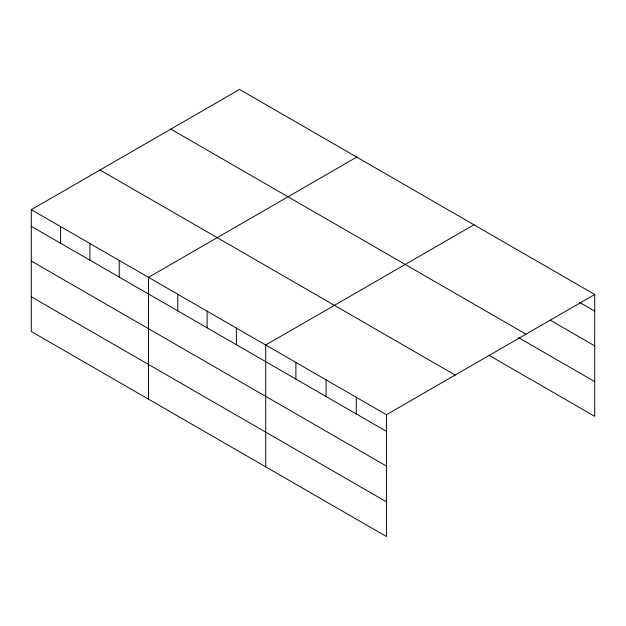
<?xml version="1.0" encoding="UTF-8"?>
<svg xmlns="http://www.w3.org/2000/svg" width="626" height="626" viewBox="0 0 626 626"><rect width="100%" height="100%" fill="white"/><g stroke="black" fill="none" stroke-linecap="round" stroke-linejoin="round"><path stroke-width="0.94" d="M31.3 209.679L386.453 414.725L386.453 536.552L31.3 331.506L31.3 209.679L239.547 89.448L594.7 294.494L594.7 416.321L489.039 355.325M356.742 157.11L148.503 277.341L148.503 399.169M473.945 224.781L265.706 345.004L265.706 466.832M386.453 414.725L594.7 294.494M579.606 302.428L594.7 311.145M550.254 320.191L594.7 345.849M170.82 129.12L525.981 334.174M518.391 337.555L594.7 381.617M100.019 169.998L455.18 375.052M31.3 226.322L386.453 431.369M31.3 261.034L386.453 466.08M31.3 296.794L386.453 501.841M356.264 397.299L356.264 413.942M326.083 379.865L326.083 396.508M295.895 362.438L295.895 379.082M236.401 328.094L236.401 344.738M207.104 311.177L207.104 327.821M177.8 294.259L177.8 310.903M119.198 260.424L119.198 277.075M89.901 243.506L89.901 260.158M60.597 226.596L60.597 243.24"/></g></svg>
